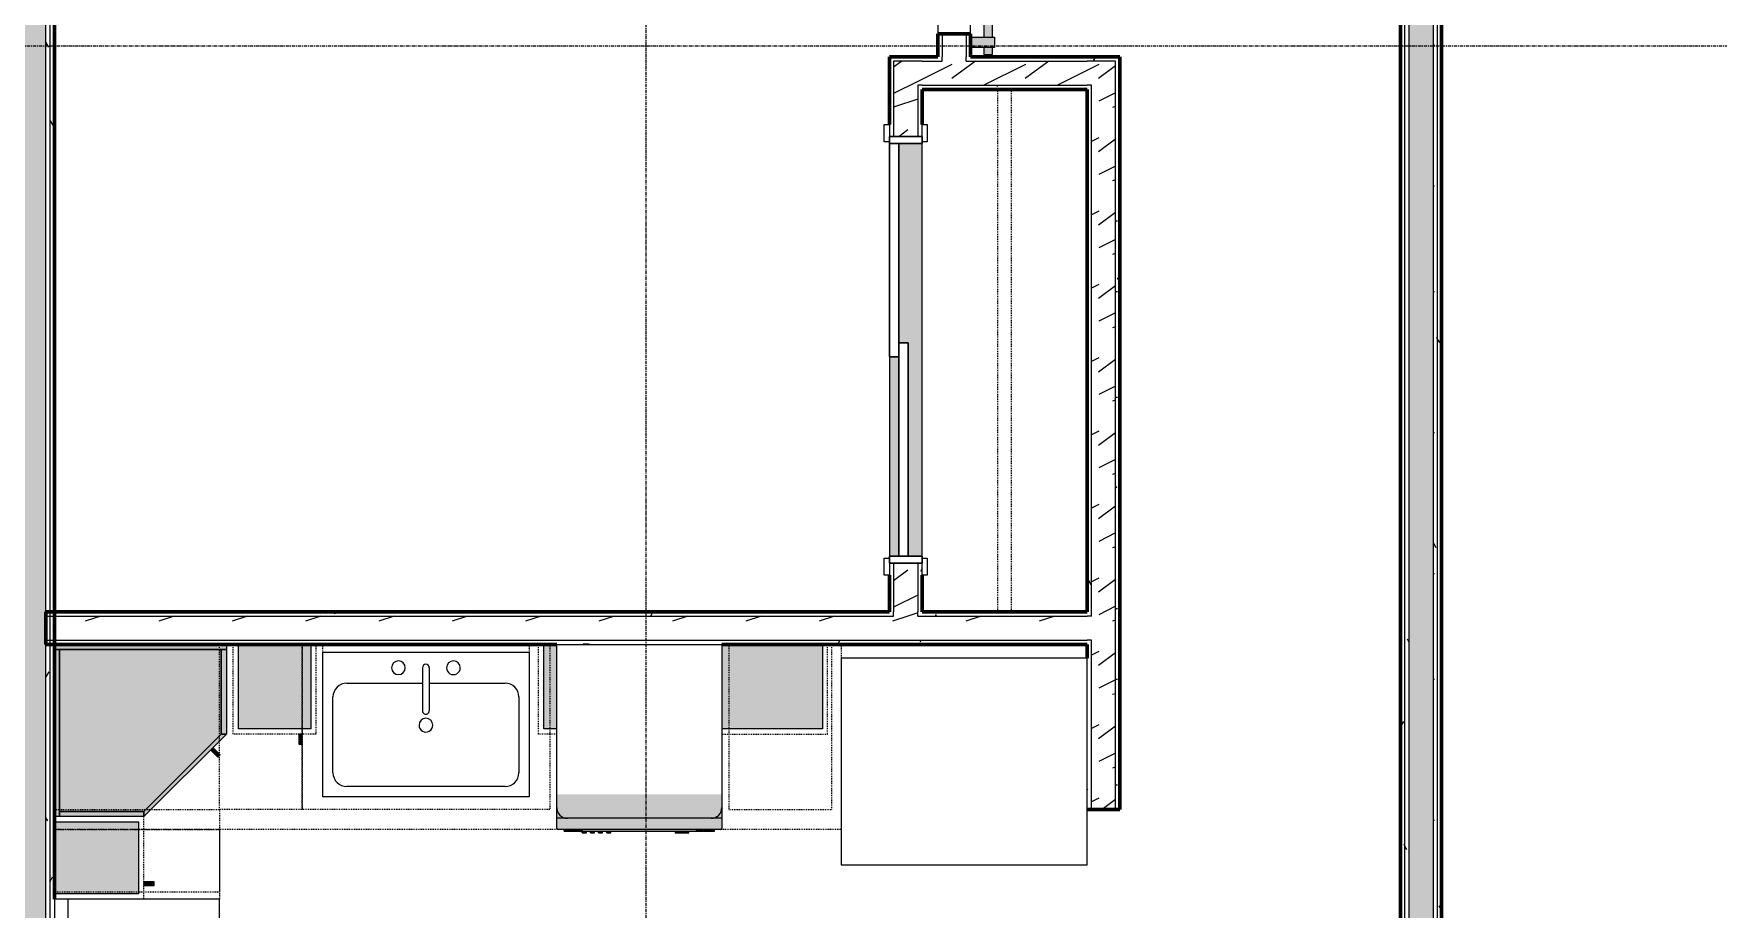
# Model space of a CAD drawing. Header units: inches. Extents: x -4061 to -1937, y 10959 to 12323.
# Drawn here: x -2916.3 to -2671.5, y 11409.8 to 11537 of the extents above; entities that cross this region are included whole.
import ezdxf

# ---------------------------------------------------------------- set-up
doc = ezdxf.new("R2010")
doc.units = ezdxf.units.IN
doc.header["$MEASUREMENT"] = 0
doc.linetypes.add('Dash', pattern=[0.25, 0.125, -0.125])
doc.linetypes.add('Grid Line 1_2_', pattern=[0.875, 0.5, -0.125, 0.125, -0.125])
for name, color, linetype, lineweight in [('0-1', 7, 'Continuous', 5), ('0-2', 10, 'Continuous', 18), ('A-DOOR-1', 7, 'Continuous', 9), ('A-DOOR-2', 50, 'Continuous', 30), ('A-DOOR-3', 10, 'Continuous', 18), ('A-DOOR-4', 135, 'Continuous', 18), ('A-DOOR-5', 250, 'Continuous', 60), ('A-DOOR-FRAM-1', 50, 'Continuous', 30), ('A-WALL', 113, 'Continuous', 18), ('A-WALL-1', 8, 'Continuous', 5), ('A-WALL-2', 250, 'Continuous', 60), ('A-WALL-3', 10, 'Continuous', 18), ('A-WALL-PATT-1', 7, 'Continuous', 9), ('A-WALL-PATT-2', 55, 'Continuous', 9), ('A-WALL-PATT-6', 111, 'Continuous', 9), ('I-WALL-2', 2, 'Continuous', 60), ('P-SANR-FIXT-2', 7, 'Continuous', 9), ('Q-CASE', 31, 'Continuous', 9), ('Q-CASE-1', 53, 'Continuous', 9), ('Q-CASE-3', 7, 'Continuous', 9), ('Q-CASE-4', 7, 'Dash', 9), ('Q-CASE-5', 71, 'Continuous', 9), ('Q-CASE-HDLN-1', 7, 'Dash', 9), ('Q-SPCQ-1', 7, 'Continuous', 9), ('Q-SPCQ-2', 55, 'Continuous', 9), ('S-GRID-1', 1, 'Grid Line 1_2_', 9)]:
    doc.layers.add(name, color=color, linetype=linetype, lineweight=lineweight)
pattern_1 = [(0, (0, 0), (20.48, 5.12), [0.845, -14.515, 0.845, -14.515, -81.92]), (0, (0, 0), (20.48, 5.12), [-30.72, 0.845, -29.875, 0.845, -14.515, -35.84]), (0, (0, 0), (20.48, 5.12), [-76.8, 0.845, -9.395, 0.845, -24.755]), (120, (7.68, 2.56), (-14.67405, 15.1762003), [0.845, -14.515, 0.845, -14.515, -81.92]), (120, (7.68, 2.56), (-14.67405, 15.1762003), [-30.72, 0.845, -29.875, 0.845, -14.515, -35.84]), (120, (7.68, 2.56), (-14.67405, 15.1762003), [-76.8, 0.845, -9.395, 0.845, -24.755]), (240, (10.24, 12.8), (-5.80595, -20.2962003), [0.845, -14.515, 0.845, -14.515, -81.92]), (240, (10.24, 12.8), (-5.80595, -20.2962003), [-30.72, 0.845, -29.875, 0.845, -14.515, -35.84]), (240, (10.24, 12.8), (-5.80595, -20.2962003), [-76.8, 0.845, -9.395, 0.845, -24.755])]
pattern_2 = [(216.87, (4.265, 10.662), (31.9871619, 21.32545714), [5.331, -47.981]), (206.565, (10.662, 7.464), (-10.662476, -10.6620098), [11.921, -11.921]), (198.435, (10.662, 2.132), (-21.32449365, -10.6625869), [6.744, -26.974])]
pattern_3 = [(161.57, (0.32, 0.32), (-2.560496185, -0.000537386), [0, -18.214, 2.022, 0]), (18.43, (-0.32, 0.32), (-2.560496185, 0.000537386), [0, -18.214, 2.022, 0]), (108.43, (0.32, 0.32), (1.27922091, -6.400876726), [6.07, -14.166]), (71.57, (-0.32, 0.32), (1.27922091, 6.400876726), [6.07, -14.166])]

# ---------------------------------------------------------------- blocks, each defined once
blk = doc.blocks.new('FOLDING_SLIDING CLOSET - 60_ x 80_-1494136-ENLARGED RCP - 1ST FLOOR PLAN - EAST')
at = {"layer": 'A-DOOR-1'}
for p, q in [((-32.75, 3.25), (-30.25, 3.25)), ((-32.75, 2.5), (-32.75, 3.25)), ((-30.25, 2.5), (-32.75, 2.5)), ((-30.25, 3.25), (-30.25, 2.5)), ((30.25, 3.25), (32.75, 3.25)), ((30.25, 2.5), (30.25, 3.25)), ((32.75, 2.5), (30.25, 2.5)), ((32.75, 3.25), (32.75, 2.5)), ((-32.75, -2.25), (-30.25, -2.25)), ((-32.75, -3), (-32.75, -2.25)), ((-30.25, -2.25), (-30.25, -3)), ((30.25, -2.25), (32.75, -2.25)), ((30.25, -3), (30.25, -2.25)), ((32.75, -2.25), (32.75, -3)), ((-30.25, -3), (-32.75, -3)), ((32.75, -3), (30.25, -3))]:
    blk.add_line(p, q, dxfattribs=at)
at = {"layer": 'A-DOOR-2'}
for p, q in [((-1, 0.5), (30, 0.5)), ((-1, -0.88), (-1, 0.5)), ((30, 0.5), (30, -0.88)), ((-30, -0.88), (1, -0.88)), ((-30, -2.25), (-30, -0.88)), ((1, -2.25), (-30, -2.25)), ((30, -0.88), (-1, -0.88)), ((1, -0.88), (1, -2.25))]:
    blk.add_line(p, q, dxfattribs=at)
at = {"layer": 'A-DOOR-FRAM-1'}
for p, q in [((-31, 2.5), (-30, 2.5)), ((-31, -2.25), (-31, 2.5)), ((-30, 2.5), (-30, -2.25)), ((30, 2.5), (31, 2.5)), ((30, -2.25), (30, 2.5)), ((31, 2.5), (31, -2.25)), ((-30, -2.25), (-31, -2.25)), ((31, -2.25), (30, -2.25))]:
    blk.add_line(p, q, dxfattribs=at)
blk = doc.blocks.new('Interior_barn_door_18732 - Interior_barn_door_18732-1656080-ENLARGED RCP - 1ST FLOOR PLAN - EAST')
at = {"layer": 'A-DOOR-3'}
for points in [[(-23.44, 6), (-23.44, 6.07), (-23.68, 6.07), (-23.66, 5.82), (-23.44, 5.82)], [(-22.49, 6.37), (-22.52, 6.57), (-23.63, 6.57), (-23.63, 6.32), (-22.49, 6.32)], [(-22.69, 5.82), (-22.69, 6.07), (-23.44, 6.07), (-23.44, 5.82)], [(-22.82, 6.07), (-22.85, 6.32), (-23.31, 6.32), (-23.28, 6.07), (-22.85, 6.07)], [(-22.45, 6.07), (-22.69, 6.07), (-22.69, 5.82), (-22.45, 5.82), (-22.45, 6)], [(-20.63, 6.57), (-22.49, 6.56), (-22.49, 6.32), (-20.63, 6.32)]]:
    blk.add_hatch(color=256, dxfattribs=at).paths.add_polyline_path(points, flags=0)
at = {"layer": 'A-DOOR-4'}
h = blk.add_hatch(color=256, dxfattribs=at)
h.paths.add_polyline_path([(21, 5.49), (21, 5.57), (20, 5.55), (20, 4.95), (21, 4.95), (21, 5.39)], flags=0)
h.paths.add_polyline_path([(18.5, 5.26), (18.5, 5.57), (-19.9, 5.55), (-19.9, 4.95), (18.5, 4.95), (18.5, 5.26)], flags=0)
h.paths.add_polyline_path([(-55.9, 5.38), (-55.9, 5.57), (-57.5, 5.55), (-57.5, 4.95), (-55.9, 4.95), (-55.9, 5.26)], flags=0)
h.paths.add_polyline_path([(-59, 5.39), (-59, 5.57), (-60, 5.55), (-60, 4.95), (-59, 4.95), (-59, 5.26)], flags=0)
h = blk.add_hatch(color=256, dxfattribs=at)
h.paths.add_polyline_path([(21, 4.32), (21, 4.95), (20, 4.95), (20, 4.32)], flags=0)
h.paths.add_polyline_path([(18.5, 4.51), (18.5, 4.95), (-19.9, 4.95), (-19.9, 4.32), (18.5, 4.35), (18.5, 4.41)], flags=0)
h.paths.add_polyline_path([(-55.9, 4.32), (-55.9, 4.95), (-57.5, 4.95), (-57.5, 4.32)], flags=0)
h.paths.add_polyline_path([(-59, 4.34), (-59, 4.95), (-60, 4.95), (-60, 4.32), (-59, 4.32)], flags=0)
h = blk.add_hatch(color=256, dxfattribs=at)
h.paths.add_polyline_path([(20, 2.37), (20, 5.85), (18.5, 5.85), (18.5, 2.37), (19.69, 2.37)], flags=0)
h.paths.add_polyline_path([(-57.5, 4.79), (-57.5, 5.85), (-59, 5.82), (-59, 2.37), (-57.5, 2.37), (-57.5, 4.79)], flags=0)
for points in [[(-19.9, 5.82), (-55.9, 5.82), (-55.9, 4.07), (-19.9, 4.07)], [(-52.06, 6), (-53.56, 6), (-53.56, 5.82), (-52.06, 5.82)]]:
    blk.add_hatch(color=256, dxfattribs=at).paths.add_polyline_path(points, flags=0)
h = blk.add_hatch(color=256, dxfattribs=at)
h.paths.add_polyline_path([(-22.23, 5.82), (-22.23, 6), (-22.45, 6), (-22.45, 5.82)], flags=0)
h.paths.add_polyline_path([(-23.68, 6), (-23.73, 6), (-23.73, 5.82), (-23.68, 5.82)], flags=0)
at = {"layer": 'A-DOOR-1'}
for p, q in [((-23.69, 6.07), (-23.69, 5.82)), ((-23.44, 6.07), (-23.69, 6.07)), ((-23.69, 6.07), (-23.68, 6.07)), ((-22.49, 6.57), (-23.63, 6.57)), ((-23.63, 6.57), (-23.63, 6.32)), ((-23.63, 6.32), (-22.49, 6.32)), ((-22.69, 6.07), (-23.44, 6.07)), ((-23.32, 6.32), (-23.32, 6.07)), ((-23.32, 6.32), (-23.32, 6.07)), ((-22.82, 6.07), (-22.82, 6.32)), ((-22.82, 6.07), (-22.82, 6.32)), ((-22.44, 6.07), (-22.69, 6.07)), ((-22.49, 6.32), (-22.49, 6.57)), ((-22.45, 6.07), (-22.44, 6.07)), ((-22.44, 5.82), (-22.44, 6.07)), ((-20.62, 6.32), (-20.62, 6.57))]:
    blk.add_line(p, q, dxfattribs=at)
for points, knots in [([(-22.49, 6.32), (-22.4, 6.32), (-22.1, 6.32), (-21.53, 6.32), (-21, 6.32), (-20.74, 6.32), (-20.61, 6.32), (-20.62, 6.32), (-20.64, 6.32)], [0.1495851, 0.1495851, 0.1495851, 0.1495851, 0.2105513, 0.2964689, 0.3707648, 0.4376596, 0.4969616, 0.5310493, 0.5310493, 0.5310493, 0.5310493]), ([(-20.64, 6.57), (-20.62, 6.57), (-20.61, 6.57), (-20.73, 6.57), (-21.01, 6.57), (-21.53, 6.57), (-22.12, 6.57), (-22.38, 6.57), (-22.48, 6.57)], [-0.5310493, -0.5310493, -0.5310493, -0.5310493, -0.4969616, -0.4376596, -0.3707648, -0.2964689, -0.2105513, -0.1495851, -0.1495851, -0.1495851, -0.1495851])]:
    blk.add_open_spline(points, degree=3, knots=knots, dxfattribs=at)
at = {"layer": 'A-DOOR-3'}
for p, q in [((-59, 5.57), (-60, 5.57)), ((-60, 5.57), (-60, 4.95)), ((-60, 4.95), (-60, 4.32)), ((-59, 2.37), (-59, 5.85)), ((-59, 5.85), (-57.5, 5.85)), ((-57.5, 5.85), (-57.5, 2.37)), ((-55.9, 5.57), (-57.5, 5.57)), ((-55.9, 4.07), (-55.9, 5.82)), ((-55.9, 5.82), (-19.9, 5.82)), ((-19.9, 5.82), (-19.9, 4.07)), ((18.5, 5.57), (-19.9, 5.57)), ((18.5, 5.85), (20, 5.85)), ((18.5, 2.37), (18.5, 5.85)), ((20, 5.85), (20, 2.37)), ((21, 5.57), (20, 5.57)), ((21, 4.95), (21, 5.57)), ((21, 4.32), (21, 4.95)), ((-60, 4.32), (-59, 4.32)), ((-57.5, 4.32), (-55.9, 4.32)), ((-19.9, 4.07), (-55.9, 4.07)), ((-19.9, 4.32), (18.5, 4.32)), ((20, 4.32), (21, 4.32))]:
    blk.add_line(p, q, dxfattribs=at)
at = {"layer": 'A-DOOR-5'}
for p, q in [((-53.56, 6), (-53.56, 5.82)), ((-52.06, 6), (-53.56, 6)), ((-52.06, 5.82), (-52.06, 6)), ((-23.73, 6), (-23.73, 5.82)), ((-23.68, 6), (-23.73, 6)), ((-22.23, 6), (-22.45, 6)), ((-22.23, 5.82), (-22.23, 6))]:
    blk.add_line(p, q, dxfattribs=at)
blk = doc.blocks.new('Refrigerator_-_Side-by-Side_6047 - 36_ X 30_-345559-ENLARGED RCP - 1ST FLOOR PLAN - EAST')
at = {"layer": 'Q-SPCQ-1'}
for p, q in [((17.87, 14.42), (-17.88, 14.42)), ((-17.88, 14.42), (-17.88, -15.58)), ((17.87, -15.58), (17.87, 14.42)), ((-17.88, -15.58), (17.87, -15.58))]:
    blk.add_line(p, q, dxfattribs=at)
blk = doc.blocks.new('OD_CW_Closet - OD_CW_Closet-1868364-ENLARGED RCP - 1ST FLOOR PLAN - EAST')
at = {"layer": 'Q-CASE-HDLN-1'}
for p, q in [((8.8, 0), (68.8, 0)), ((0.74, -11), (76.64, -11)), ((0.74, -13), (76.64, -13))]:
    blk.add_line(p, q, dxfattribs=at)
blk = doc.blocks.new('Range - 24_ x 24_-1352610-ENLARGED RCP - 1ST FLOOR PLAN - EAST')
at = {"layer": 'Q-SPCQ-1'}
for p, q in [((24, 24), (0, 24)), ((0, 24), (0, 0)), ((24, 0), (24, 24)), ((0, 22), (24, 22)), ((0, 0), (24, 0))]:
    blk.add_line(p, q, dxfattribs=at)
for centre, radius, start, end in [((6.5, 16), 4.5, 360, 180), ((17.5, 16), 3, 360, 180), ((6.5, 16), 4.5, 180, 0), ((17.5, 16), 3, 180, 0), ((6.5, 6), 3.5, 360, 180), ((17.5, 6), 3, 360, 180), ((6.5, 6), 3.5, 180, 0), ((17.5, 6), 3, 180, 0)]:
    blk.add_arc(centre, radius, start, end, dxfattribs=at)
blk = doc.blocks.new('OD_CW_Countertop - OD_CW_Countertop-2217102-ENLARGED RCP - 1ST FLOOR PLAN - EAST')
at = {"layer": 'Q-CASE-HDLN-1'}
for p, q in [((0.74, 2.88), (18.27, 2.88)), ((41.88, 2.88), (115.08, 2.88)), ((0.74, -24), (0.74, -22))]:
    blk.add_line(p, q, dxfattribs=at)
blk = doc.blocks.new('Sink Kitchen-Single - 30_ x 21_-1372827-ENLARGED RCP - 1ST FLOOR PLAN - EAST')
at = {"layer": 'P-SANR-FIXT-2'}
for p, q in [((-14.38, 10.41), (15.62, 10.41)), ((-14.38, -10.59), (-14.38, 10.41)), ((15.62, 10.41), (15.62, -10.59)), ((-10.88, 8.91), (12.12, 8.91)), ((-12.88, -4.09), (-12.88, 6.91)), ((14.12, 6.91), (14.12, -4.09)), ((0.12, -8.34), (0.12, -2.09)), ((1.12, -8.34), (1.12, -2.09)), ((0.12, -6.09), (-10.88, -6.09)), ((12.12, -6.09), (1.12, -6.09)), ((15.62, -10.59), (-14.38, -10.59))]:
    blk.add_line(p, q, dxfattribs=at)
for centre, radius, start, end in [((-10.88, 6.91), 2, 90, 180), ((12.12, 6.91), 2, 360, 90), ((0.62, 0), 1, 360, 180), ((0.62, 0), 1, 180, 0), ((0.62, -2.09), 0.5, 360, 180), ((-10.88, -4.09), 2, 180, 270), ((12.12, -4.09), 2, 270, 0), ((-3.38, -8.34), 1, 360, 180), ((4.62, -8.34), 1, 0, 180), ((-3.38, -8.34), 1, 180, 0), ((0.62, -8.34), 0.5, 180, 0), ((4.62, -8.34), 1, 180, 0)]:
    blk.add_arc(centre, radius, start, end, dxfattribs=at)
blk = doc.blocks.new('Dishwasher_15404 - 34_ counter-1372825-ENLARGED RCP - 1ST FLOOR PLAN - EAST')
at = {"layer": 'Q-SPCQ-2'}
for points in [[(25.25, -1.57), (25.17, -1.1), (24.98, -0.71), (24.74, -0.42), (24.46, -0.21), (24.08, -0.05), (23.68, 0), (21.79, 0), (21.79, -24), (23.68, -24), (24.08, -23.95), (24.46, -23.79), (24.83, -23.48), (25.07, -23.15), (25.2, -22.77), (25.25, -22.43), (25.25, -2.6)], [(25, -0.74), (24.96, -0.67), (24.98, -0.71)], [(26.87, -23.8), (26.87, -0.15), (26.82, -0.06), (26.68, 0), (25.25, 0), (25.25, -24), (26.73, -23.98), (26.82, -23.94)], [(27.12, -2.61), (27.12, -1.09), (26.87, -1.09), (26.87, -2.61)], [(27.12, -2.61), (26.87, -2.63), (26.87, -3.81), (27.12, -3.81), (27.12, -2.78)], [(27.12, -20.19), (27.12, -3.81), (26.87, -3.81), (26.87, -20.19)], [(27.37, -5.81), (27.37, -4.82), (27.12, -4.82), (27.12, -5.81)], [(27.37, -6.06), (27.37, -5.81), (27.12, -5.81), (27.12, -6.79), (27.37, -6.79), (27.37, -6.3)], [(27.37, -16.15), (27.12, -16.15), (27.12, -16.74), (27.37, -16.74)], [(27.37, -17.33), (27.12, -17.33), (27.12, -17.92), (27.37, -17.92)], [(27.37, -19.1), (27.37, -18.51), (27.12, -18.51), (27.12, -19.1)], [(27.12, -21.39), (27.12, -20.19), (26.87, -20.19), (26.87, -21.39)], [(27.12, -22.91), (27.12, -21.39), (26.87, -21.39), (26.9, -22.91)], [(27.37, -20.28), (27.37, -19.69), (27.12, -19.69), (27.12, -20.28)]]:
    blk.add_hatch(color=256, dxfattribs=at).paths.add_polyline_path(points, flags=0)
h = blk.add_hatch(color=256, dxfattribs=at)
h.paths.add_polyline_path([(25.25, -23.21), (25.25, -22.43), (25.2, -22.83), (24.96, -23.34), (24.74, -23.58), (24.46, -23.79), (24.08, -23.95), (23.68, -24), (25.25, -24), (25.25, -23.24)], flags=0)
h.paths.add_polyline_path([(25.25, -1), (25.25, 0), (23.68, 0), (24.08, -0.05), (24.46, -0.21), (24.83, -0.52), (25.04, -0.79), (25.22, -1.25), (25.25, -1.31), (25.25, -1.17)], flags=0)
at = {"layer": 'Q-SPCQ-1'}
for p, q in [((0, -24), (0, 0)), ((0, 0), (23.68, 0)), ((23.68, 0), (25.25, 0)), ((25.25, 0), (26.68, 0)), ((25.25, 0), (25.25, -1.57)), ((25.25, -1.57), (25.25, -22.43)), ((26.87, -0.2), (26.87, -23.8)), ((27.12, -1.09), (26.87, -1.09)), ((27.12, -2.61), (27.12, -1.09)), ((27.12, -3.81), (27.12, -2.61)), ((27.12, -20.19), (27.12, -3.81)), ((27.37, -4.82), (27.12, -4.82)), ((27.37, -5.81), (27.37, -4.82)), ((27.12, -6.79), (27.37, -6.79)), ((27.37, -6.79), (27.37, -5.81)), ((27.37, -16.15), (27.12, -16.15)), ((27.37, -16.74), (27.12, -16.74)), ((27.37, -16.74), (27.37, -16.15)), ((27.37, -17.33), (27.12, -17.33)), ((27.37, -17.92), (27.12, -17.92)), ((27.37, -18.51), (27.12, -18.51)), ((27.37, -19.1), (27.12, -19.1)), ((27.37, -17.92), (27.37, -17.33)), ((27.37, -19.1), (27.37, -18.51)), ((27.37, -19.69), (27.12, -19.69)), ((27.12, -21.39), (27.12, -20.19)), ((27.37, -20.28), (27.12, -20.28)), ((27.12, -22.91), (27.12, -21.39)), ((27.37, -20.28), (27.37, -19.69)), ((23.68, -24), (0, -24)), ((25.25, -24), (23.68, -24)), ((25.25, -22.43), (25.25, -24)), ((26.68, -24), (25.25, -24)), ((27.12, -22.91), (26.87, -22.91))]:
    blk.add_line(p, q, dxfattribs=at)
for centre, radius, start, end in [((26.68, -0.2), 0.197, 0, 90), ((23.68, -1.57), 1.57, 0, 90), ((23.68, -1.57), 1.57, 32.077, 42.3359), ((23.68, -1.57), 1.57, 17.8182, 27.5266), ((23.68, -1.57), 1.57, 0, 13.6425), ((26.68, -0.2), 0.197, 15, 75), ((23.68, -22.43), 1.57, 270, 0), ((23.68, -22.43), 1.57, 317.6641, 327.923), ((23.68, -22.43), 1.57, 332.4734, 342.1818), ((23.68, -22.43), 1.57, 346.3575, 0), ((26.68, -23.8), 0.197, 270, 0)]:
    blk.add_arc(centre, radius, start, end, dxfattribs=at)
blk = doc.blocks.new('OD_CW_Countertop - OD_CW_Countertop-2218266-ENLARGED RCP - 1ST FLOOR PLAN - EAST')
at = {"layer": 'Q-CASE-HDLN-1'}
for p, q in [((0.74, -24), (0.74, 0)), ((0.74, 0), (10.86, 0)), ((34.86, 0), (99.63, 0))]:
    blk.add_line(p, q, dxfattribs=at)
blk = doc.blocks.new('300 Series Wall Hung Cabinet_302 - 30_-2218432-ENLARGED RCP - 1ST FLOOR PLAN - EAST')
at = {"layer": 'Q-CASE-4'}
for p, q in [((-15, 2.37), (-15, 3.5)), ((15, 3.5), (15, 2.37))]:
    blk.add_line(p, q, dxfattribs=at)
blk = doc.blocks.new('Base Cabinet-Single Door - 12_-2208689-ENLARGED RCP - 1ST FLOOR PLAN - EAST')
at = {"layer": 'Q-CASE-4'}
for p, q in [((-5.26, -24), (-5.26, 0)), ((-5.26, 0), (6.74, 0)), ((6.74, 0), (6.74, -24)), ((6.74, -24), (-5.26, -24))]:
    blk.add_line(p, q, dxfattribs=at)
blk = doc.blocks.new('Base Cabinet-Double Door _ 1 Drawer - 36_-2217066-ENLARGED RCP - 1ST FLOOR PLAN - EAST')
at = {"layer": 'Q-CASE-4'}
for p, q in [((-17.26, -24), (-17.26, 0)), ((-17.26, 0), (18.74, 0)), ((18.74, 0), (18.74, -24)), ((18.74, -24), (-17.26, -24))]:
    blk.add_line(p, q, dxfattribs=at)
blk = doc.blocks.new('300 Series Wall Hung Cabinet_301 - 24_-V15-ENLARGED RCP - 1ST FLOOR PLAN - EAST')
at = {"layer": 'Q-CASE-1'}
blk.add_hatch(color=256, dxfattribs=at).paths.add_polyline_path([(11.25, 14.63), (9.37, 14.63), (9.37, 2.37), (11.25, 2.37), (11.25, 13.99)], flags=0)
at = {"layer": 'Q-CASE-3'}
for p, q in [((9.37, 14.63), (11.25, 14.63)), ((11.25, 14.63), (11.25, 2.37))]:
    blk.add_line(p, q, dxfattribs=at)
at = {"layer": 'Q-CASE-4'}
for p, q in [((9.37, 15.38), (12, 15.38)), ((12, 15.38), (12, 2.37))]:
    blk.add_line(p, q, dxfattribs=at)
blk = doc.blocks.new('300 Series Wall Hung Cabinet_301 - 18_-V16-ENLARGED RCP - 1ST FLOOR PLAN - EAST')
at = {"layer": 'Q-CASE-1'}
blk.add_hatch(color=256, dxfattribs=at).paths.add_polyline_path([(8.25, -14.63), (8.25, -2.38), (-6.37, -2.38), (-6.37, -14.63), (-3.79, -14.63)], flags=0)
at = {"layer": 'Q-CASE-3'}
for p, q in [((8.25, -2.38), (8.25, -14.63)), ((8.25, -14.63), (-6.37, -14.63))]:
    blk.add_line(p, q, dxfattribs=at)
at = {"layer": 'Q-CASE-4'}
for p, q in [((9, -15.38), (9, -2.38)), ((-6.37, -15.38), (9, -15.38))]:
    blk.add_line(p, q, dxfattribs=at)
blk = doc.blocks.new('300 Series Wall Hung Cabinet_301 - 12_-2218475-ENLARGED RCP - 1ST FLOOR PLAN - EAST')
at = {"layer": 'Q-CASE-1'}
for points in [[(-3.51, 16.87), (-4, 16.87), (-4, 15.38), (-3.51, 15.38)], [(5.25, 14.63), (-5.25, 14.63), (-5.25, 2.37), (5.25, 2.37), (5.25, 13.99)]]:
    blk.add_hatch(color=256, dxfattribs=at).paths.add_polyline_path(points, flags=0)
at = {"layer": 'Q-CASE-3'}
for p, q in [((-3.51, 16.87), (-4, 16.87)), ((-4, 16.87), (-4, 15.38)), ((-4, 15.38), (-3.51, 15.38)), ((-3.51, 15.38), (-3.51, 16.87)), ((-5.25, 2.37), (-5.25, 14.63)), ((-5.25, 14.63), (5.25, 14.63)), ((5.25, 14.63), (5.25, 2.37))]:
    blk.add_line(p, q, dxfattribs=at)
at = {"layer": 'Q-CASE-4'}
for p, q in [((-6, 2.37), (-6, 15.38)), ((-6, 15.38), (6, 15.38)), ((6, 15.38), (6, 2.37))]:
    blk.add_line(p, q, dxfattribs=at)
blk = doc.blocks.new('308 - 308-2215426-ENLARGED RCP - 1ST FLOOR PLAN - EAST')
at = {"layer": 'Q-CASE'}
blk.add_hatch(color=256, dxfattribs=at).paths.add_polyline_path([(0, 27.38), (-12, 15.38), (-11.25, 15.38), (0, 26.63)], flags=0)
at = {"layer": 'Q-CASE-1'}
for points in [[(0, 27.38), (0, 26.63), (12.25, 26.63), (12.25, 27.38), (0.75, 27.38)], [(13, 27.38), (12.25, 27.38), (12.25, 3.12), (13, 3.12), (13, 26.63)], [(0, 26.63), (-11.25, 15.38), (-11.25, 3.12), (12.25, 3.12), (12.25, 26.63)], [(-11.25, 15.38), (-12, 15.38), (-12, 3.12), (-11.25, 3.12), (-11.25, 13.99)], [(12.25, 3.12), (-12, 3.12), (-12, 2.37), (13, 2.37), (13, 3.12)]]:
    blk.add_hatch(color=256, dxfattribs=at).paths.add_polyline_path(points, flags=0)
at = {"layer": 'Q-CASE-5'}
blk.add_hatch(color=256, dxfattribs=at).paths.add_polyline_path([(-10.76, 18.73), (-11.11, 18.39), (-10.05, 17.33), (-9.7, 17.67), (-9.94, 17.91)], flags=0)
at = {"layer": 'Q-CASE'}
for p, q in [((-12, 15.38), (0, 27.38)), ((0, 27.38), (0, 26.63)), ((0, 26.63), (-11.25, 15.38)), ((-11.25, 15.38), (-12, 15.38))]:
    blk.add_line(p, q, dxfattribs=at)
at = {"layer": 'Q-CASE-3'}
for p, q in [((0, 27.38), (12.25, 27.38)), ((0, 26.63), (0, 27.38)), ((12.25, 27.38), (12.25, 26.63)), ((12.25, 3.12), (12.25, 27.38)), ((12.25, 27.38), (13, 27.38)), ((-11.25, 15.38), (0, 26.63)), ((0, 26.63), (12.25, 26.63)), ((12.25, 26.63), (0, 26.63)), ((12.25, 26.63), (12.25, 3.12)), ((-10.76, 18.73), (-11.11, 18.39)), ((-11.11, 18.39), (-10.05, 17.33)), ((-9.7, 17.67), (-10.76, 18.73)), ((-12, 15.38), (-11.25, 15.38)), ((-12, 3.12), (-12, 15.38)), ((-11.25, 3.12), (-11.25, 15.38)), ((-11.25, 15.38), (-11.25, 3.12)), ((-11.25, 3.12), (-12, 3.12)), ((-12, 2.37), (-12, 3.12)), ((-12, 3.12), (13, 3.12)), ((12.25, 3.12), (-11.25, 3.12)), ((13, 3.12), (12.25, 3.12))]:
    blk.add_line(p, q, dxfattribs=at)
blk = doc.blocks.new('300 Series Wall Hung Cabinet_301 - 12_-2216986-ENLARGED RCP - 1ST FLOOR PLAN - EAST')
at = {"layer": 'Q-CASE-1'}
for points in [[(-5.25, -1.19), (-5.25, -12.44), (5.25, -12.44), (5.25, -0.19), (-5.25, -0.19), (-5.25, -0.94)], [(-4, -14.69), (-3.51, -14.69), (-3.51, -13.19), (-4, -13.19)]]:
    blk.add_hatch(color=256, dxfattribs=at).paths.add_polyline_path(points, flags=0)
at = {"layer": 'Q-CASE-3'}
for p, q in [((-5.25, -12.44), (-5.25, -0.19)), ((5.25, -0.19), (5.25, -12.44)), ((5.25, -12.44), (-5.25, -12.44)), ((-3.51, -13.19), (-4, -13.19)), ((-4, -13.19), (-4, -14.69)), ((-4, -14.69), (-3.51, -14.69)), ((-3.51, -14.69), (-3.51, -13.19))]:
    blk.add_line(p, q, dxfattribs=at)
at = {"layer": 'Q-CASE-4'}
for p, q in [((6, -13.19), (6, -0.19)), ((-6, -13.19), (6, -13.19))]:
    blk.add_line(p, q, dxfattribs=at)
blk = doc.blocks.new('Base Cabinet-Single Door _ Drawer - 15_-2213367-ENLARGED RCP - 1ST FLOOR PLAN - EAST')
at = {"layer": 'Q-CASE-4'}
for p, q in [((-6.76, 24), (-6.76, 0)), ((8.24, 24), (-6.76, 24)), ((8.24, 0), (8.24, 24)), ((-6.76, 0), (8.24, 0))]:
    blk.add_line(p, q, dxfattribs=at)
blk = doc.blocks.new('CTR - 1st Phase - Unit Layouts_rvt-1-ENLARGED RCP - 1ST FLOOR PLAN - EAST')
at = {"layer": 'A-WALL-1'}
h = blk.add_hatch(color=256, dxfattribs=at)
h.paths.add_polyline_path([(-2790.61, 11461.05), (-2790.61, 11490.05), (-2791.98, 11490.05), (-2791.98, 11461.05), (-2791.36, 11461.05)], flags=0)
h.paths.add_polyline_path([(-2787.23, 11461.05), (-2787.23, 11521.05), (-2790.61, 11521.05), (-2790.61, 11492.05), (-2789.23, 11492.05), (-2789.23, 11461.05), (-2787.86, 11461.05)], flags=0)
at = {"layer": 'A-WALL-PATT-1'}
h = blk.add_hatch(dxfattribs=at)
h.set_pattern_fill('FP_1', color=256, style=0, pattern_type=2)
h.set_pattern_definition(pattern_1)
h.paths.add_polyline_path([(-2784.3, 11533.64), (-2784.3, 11536.99), (-2784.92, 11536.99), (-2784.92, 11533.64)], flags=0)
h.paths.add_polyline_path([(-2784.3, 11572.99), (-2784.3, 11576.61), (-2784.92, 11576.61), (-2784.92, 11572.99)], flags=0)
h.paths.add_polyline_path([(-2784.3, 11580.11), (-2784.31, 11643.95), (-2784.92, 11643.33), (-2784.92, 11580.11)], flags=0)
h = blk.add_hatch(dxfattribs=at)
h.set_pattern_fill('FP_1', color=256, style=0, pattern_type=2)
h.set_pattern_definition(pattern_1)
h.paths.add_polyline_path([(-2780.17, 11533.64), (-2780.17, 11536.99), (-2780.8, 11536.99), (-2780.8, 11533.64)], flags=0)
h.paths.add_polyline_path([(-2780.8, 11572.99), (-2780.17, 11572.99), (-2780.17, 11623.64), (-2780.8, 11623.64), (-2780.8, 11577.56)], flags=0)
h.paths.add_polyline_path([(-2780.8, 11626.51), (-2780.17, 11627.14), (-2780.17, 11628.39), (-2780.8, 11628.39), (-2780.8, 11626.79)], flags=0)
h.paths.add_polyline_path([(-2780.78, 11643.34), (-2780.17, 11643.34), (-2780.17, 11645.11), (-2780.8, 11645.11), (-2780.8, 11643.34)], flags=0)
h = blk.add_hatch(dxfattribs=at)
h.set_pattern_fill('FP_1', color=256, style=0, pattern_type=2)
h.set_pattern_definition(pattern_1)
h.paths.add_polyline_path([(-2763.23, 11533.02), (-2759.11, 11533.02), (-2759.11, 11533.64), (-2780.8, 11533.64), (-2780.8, 11533.02), (-2767.75, 11533.02)], flags=0)
h.paths.add_polyline_path([(-2784.92, 11533.02), (-2784.3, 11533.02), (-2784.3, 11533.64), (-2791.36, 11533.64), (-2791.36, 11533.02), (-2787.23, 11533.02)], flags=0)
h = blk.add_hatch(dxfattribs=at)
h.set_pattern_fill('FP_1', color=256, style=0, pattern_type=2)
h.set_pattern_definition(pattern_1)
h.paths.add_polyline_path([(-2758.48, 11424.24), (-2758.48, 11533.64), (-2759.11, 11533.64), (-2759.11, 11424.24)], flags=0)
h = blk.add_hatch(dxfattribs=at)
h.set_pattern_fill('FP_1', color=256, style=0, pattern_type=2)
h.set_pattern_definition(pattern_1)
h.paths.add_polyline_path([(-2787.86, 11452.99), (-2787.23, 11452.99), (-2787.23, 11460.05), (-2787.86, 11460.05), (-2787.86, 11453.01)], flags=0)
h.paths.add_polyline_path([(-2787.23, 11522.05), (-2787.23, 11529.52), (-2787.86, 11529.52), (-2787.86, 11522.05)], flags=0)
h = blk.add_hatch(dxfattribs=at)
h.set_pattern_fill('FP_1', color=256, style=0, pattern_type=2)
h.set_pattern_definition(pattern_1)
h.paths.add_polyline_path([(-2787.23, 11528.89), (-2763.23, 11528.89), (-2763.23, 11529.52), (-2787.23, 11529.52)], flags=0)
h = blk.add_hatch(dxfattribs=at)
h.set_pattern_fill('FP_1', color=256, style=0, pattern_type=2)
h.set_pattern_definition(pattern_1)
h.paths.add_polyline_path([(-2762.61, 11424.24), (-2762.61, 11448.86), (-2763.23, 11448.86), (-2763.23, 11424.24)], flags=0)
h.paths.add_polyline_path([(-2763.23, 11452.36), (-2762.61, 11452.36), (-2762.61, 11529.52), (-2763.23, 11529.52), (-2763.23, 11452.99)], flags=0)
h = blk.add_hatch(dxfattribs=at)
h.set_pattern_fill('FP_1', color=256, style=0, pattern_type=2)
h.set_pattern_definition(pattern_1)
h.paths.add_polyline_path([(-2791.36, 11452.36), (-2791.36, 11452.99), (-2913.32, 11452.99), (-2913.32, 11452.36), (-2791.98, 11452.36)], flags=0)
h.paths.add_polyline_path([(-2787.55, 11452.36), (-2763.23, 11452.36), (-2763.23, 11452.99), (-2787.86, 11452.99), (-2787.86, 11452.36)], flags=0)
h = blk.add_hatch(dxfattribs=at)
h.set_pattern_fill('FP_1', color=256, style=0, pattern_type=2)
h.set_pattern_definition(pattern_1)
h.paths.add_polyline_path([(-2791.36, 11448.24), (-2763.23, 11448.24), (-2763.23, 11448.86), (-2913.32, 11448.86), (-2913.32, 11448.24), (-2798.41, 11448.24)], flags=0)
at = {"layer": 'A-WALL-PATT-2'}
h = blk.add_hatch(dxfattribs=at)
h.set_pattern_fill('FP_2', color=256, style=0, pattern_type=2)
h.set_pattern_definition(pattern_2)
h.paths.add_polyline_path([(-2783.08, 11533.02), (-2780.8, 11533.02), (-2780.8, 11536.99), (-2784.3, 11536.99), (-2784.3, 11533.02)], flags=0)
h.paths.add_polyline_path([(-2783.08, 11572.99), (-2780.8, 11572.99), (-2780.8, 11645.11), (-2783.15, 11645.11), (-2783.67, 11644.59), (-2784.3, 11644.59), (-2784.3, 11572.99)], flags=0)
h = blk.add_hatch(dxfattribs=at)
h.set_pattern_fill('FP_2', color=256, style=0, pattern_type=2)
h.set_pattern_definition(pattern_2)
h.paths.add_polyline_path([(-2791.36, 11452.36), (-2787.86, 11452.36), (-2787.86, 11460.05), (-2791.36, 11460.05), (-2791.36, 11452.86)], flags=0)
h.paths.add_polyline_path([(-2787.86, 11522.05), (-2787.86, 11533.02), (-2791.36, 11533.02), (-2791.36, 11522.05)], flags=0)
h = blk.add_hatch(dxfattribs=at)
h.set_pattern_fill('FP_2', color=256, style=0, pattern_type=2)
h.set_pattern_definition(pattern_2)
h.paths.add_polyline_path([(-2767.75, 11529.52), (-2762.61, 11529.52), (-2762.61, 11533.02), (-2787.86, 11533.02), (-2787.86, 11529.52), (-2787.23, 11529.52)], flags=0)
h = blk.add_hatch(dxfattribs=at)
h.set_pattern_fill('FP_2', color=256, style=0, pattern_type=2)
h.set_pattern_definition(pattern_2)
h.paths.add_polyline_path([(-2759.11, 11424.24), (-2759.11, 11533.02), (-2762.61, 11533.02), (-2762.61, 11424.24)], flags=0)
h = blk.add_hatch(dxfattribs=at)
h.set_pattern_fill('FP_2', color=256, style=0, pattern_type=2)
h.set_pattern_definition(pattern_2)
h.paths.add_polyline_path([(-2815.73, 11448.86), (-2762.61, 11448.86), (-2762.61, 11452.36), (-2914.57, 11452.36), (-2914.57, 11448.86), (-2815.74, 11448.86)], flags=0)
at = {"layer": 'A-WALL-2'}
for p, q in [((-2784.92, 11533.64), (-2784.92, 11536.99)), ((-2784.92, 11536.99), (-2780.17, 11536.99)), ((-2780.17, 11536.99), (-2780.17, 11533.64)), ((-2791.98, 11523.8), (-2791.98, 11533.64)), ((-2791.98, 11533.64), (-2791.36, 11533.64)), ((-2791.36, 11533.64), (-2787.23, 11533.64)), ((-2787.23, 11533.64), (-2784.92, 11533.64)), ((-2780.17, 11533.64), (-2763.23, 11533.64)), ((-2763.23, 11533.64), (-2759.11, 11533.64)), ((-2759.11, 11533.64), (-2758.48, 11533.64)), ((-2758.48, 11533.64), (-2758.48, 11424.24)), ((-2787.23, 11528.89), (-2787.23, 11523.8)), ((-2763.23, 11528.89), (-2787.23, 11528.89)), ((-2763.23, 11452.99), (-2763.23, 11528.89)), ((-2791.98, 11452.99), (-2791.98, 11458.3)), ((-2787.23, 11458.3), (-2787.23, 11452.99)), ((-2914.57, 11448.24), (-2914.57, 11452.99)), ((-2914.57, 11452.99), (-2791.98, 11452.99)), ((-2787.23, 11452.99), (-2763.23, 11452.99)), ((-2840.32, 11448.24), (-2914.57, 11448.24)), ((-2763.23, 11448.24), (-2816.32, 11448.24)), ((-2763.23, 11446.24), (-2763.23, 11448.24)), ((-2758.48, 11424.24), (-2763.23, 11424.24))]:
    blk.add_line(p, q, dxfattribs=at)
at = {"layer": 'A-WALL-3'}
for p, q in [((-2784.92, 11572.99), (-2784.92, 11536.99)), ((-2780.17, 11536.99), (-2780.17, 11572.99)), ((-2784.3, 11536.99), (-2784.3, 11533.64)), ((-2780.8, 11536.99), (-2780.8, 11533.64)), ((-2791.36, 11533.02), (-2791.36, 11522.05)), ((-2787.86, 11533.02), (-2791.36, 11533.02)), ((-2787.23, 11533.02), (-2787.86, 11533.02)), ((-2787.23, 11533.02), (-2784.3, 11533.02)), ((-2784.3, 11533.02), (-2784.3, 11533.64)), ((-2780.8, 11533.02), (-2780.8, 11533.64)), ((-2780.8, 11533.02), (-2763.23, 11533.02)), ((-2762.61, 11533.02), (-2763.23, 11533.02)), ((-2759.11, 11533.02), (-2762.61, 11533.02)), ((-2759.11, 11424.24), (-2759.11, 11533.02)), ((-2787.86, 11529.52), (-2787.86, 11522.05)), ((-2787.23, 11529.52), (-2787.86, 11529.52)), ((-2787.23, 11529.52), (-2763.23, 11529.52)), ((-2762.61, 11529.52), (-2763.23, 11529.52)), ((-2762.61, 11452.36), (-2762.61, 11529.52)), ((-2787.23, 11461.05), (-2787.23, 11521.05)), ((-2791.98, 11490.05), (-2791.98, 11461.05)), ((-2791.36, 11460.05), (-2791.36, 11452.99)), ((-2787.86, 11460.05), (-2787.86, 11452.99)), ((-2914.57, 11452.36), (-2791.36, 11452.36)), ((-2791.36, 11452.36), (-2791.36, 11452.99)), ((-2787.86, 11452.36), (-2787.86, 11452.99)), ((-2787.86, 11452.36), (-2763.23, 11452.36)), ((-2762.61, 11452.36), (-2763.23, 11452.36)), ((-2914.57, 11448.86), (-2763.23, 11448.86)), ((-2762.61, 11448.86), (-2763.23, 11448.86)), ((-2762.61, 11424.24), (-2762.61, 11448.86))]:
    blk.add_line(p, q, dxfattribs=at)
at = {"layer": '0-2'}
for name, p, rotation in [('Interior_barn_door_18732 - Interior_barn_door_18732-1656080-ENLARGED RCP - 1ST FLOOR PLAN - EAST', (-2782.55, 11554.99), 269.999999999982), ('OD_CW_Closet - OD_CW_Closet-1868364-ENLARGED RCP - 1ST FLOOR PLAN - EAST', (-2787.23, 11452.25), 89.99999999999125), ('FOLDING_SLIDING CLOSET - 60_ x 80_-1494136-ENLARGED RCP - 1ST FLOOR PLAN - EAST', (-2789.73, 11491.05), 269.9999999999831), ('OD_CW_Countertop - OD_CW_Countertop-2217102-ENLARGED RCP - 1ST FLOOR PLAN - EAST', (-2798.25, 11424.24), 180), ('308 - 308-2215426-ENLARGED RCP - 1ST FLOOR PLAN - EAST', (-2900.32, 11450.61), 180), ('300 Series Wall Hung Cabinet_301 - 12_-2218475-ENLARGED RCP - 1ST FLOOR PLAN - EAST', (-2881.32, 11450.61), 180), ('300 Series Wall Hung Cabinet_302 - 30_-2218432-ENLARGED RCP - 1ST FLOOR PLAN - EAST', (-2859.32, 11450.61), 180), ('Sink Kitchen-Single - 30_ x 21_-1372827-ENLARGED RCP - 1ST FLOOR PLAN - EAST', (-2858.71, 11436.52), 180), ('300 Series Wall Hung Cabinet_301 - 24_-V15-ENLARGED RCP - 1ST FLOOR PLAN - EAST', (-2830.95, 11450.61), 180), ('Dishwasher_15404 - 34_ counter-1372825-ENLARGED RCP - 1ST FLOOR PLAN - EAST', (-2816.32, 11448.24), 269.9999999999702), ('Base Cabinet-Single Door _ Drawer - 15_-2213367-ENLARGED RCP - 1ST FLOOR PLAN - EAST', (-2807.09, 11448.24), 180), ('Base Cabinet-Single Door - 12_-2208689-ENLARGED RCP - 1ST FLOOR PLAN - EAST', (-2913.32, 11417.5), 89.99999999996591), ('300 Series Wall Hung Cabinet_301 - 12_-2216986-ENLARGED RCP - 1ST FLOOR PLAN - EAST', (-2913.51, 11417.24), 89.99999999997674), ('OD_CW_Countertop - OD_CW_Countertop-2218266-ENLARGED RCP - 1ST FLOOR PLAN - EAST', (-2889.32, 11422.1), 269.999999999971), ('Range - 24_ x 24_-1352610-ENLARGED RCP - 1ST FLOOR PLAN - EAST', (-2889.32, 11387.24), 89.99999999998214)]:
    blk.add_blockref(name, p, dxfattribs=dict(at, rotation=rotation))
for name, p in [('Base Cabinet-Single Door - 12_-2208689-ENLARGED RCP - 1ST FLOOR PLAN - EAST', (-2884.06, 11448.24)), ('Base Cabinet-Double Door _ 1 Drawer - 36_-2217066-ENLARGED RCP - 1ST FLOOR PLAN - EAST', (-2860.06, 11448.24)), ('300 Series Wall Hung Cabinet_301 - 18_-V16-ENLARGED RCP - 1ST FLOOR PLAN - EAST', (-2809.95, 11450.61)), ('Refrigerator_-_Side-by-Side_6047 - 36_ X 30_-345559-ENLARGED RCP - 1ST FLOOR PLAN - EAST', (-2781.11, 11431.82))]:
    blk.add_blockref(name, p, dxfattribs=at)
blk = doc.blocks.new('CTR - 1st Phase - Shell_rvt-1-ENLARGED RCP - 1ST FLOOR PLAN - EAST')
at = {"layer": 'S-GRID-1'}
for p, q in [((-2827.32, 10958.72), (-2827.32, 12290.35)), ((-1936.83, 11535.19), (-4027.88, 11535.19))]:
    blk.add_line(p, q, dxfattribs=at)

msp = doc.modelspace()

# ---------------------------------------------------------------- hatches: boundary and pattern name
at = {"layer": 'A-WALL-PATT-6'}
h = msp.add_hatch(dxfattribs=at)
h.set_pattern_fill('FP_17', color=256, style=0, pattern_type=2)
h.set_pattern_definition(pattern_3)
h.paths.add_polyline_path([(-2914.57, 11285.29), (-2914.57, 11648.09), (-2918.07, 11648.09), (-2918.07, 11285.29)], flags=0)
h = msp.add_hatch(dxfattribs=at)
h.set_pattern_fill('FP_1', color=256, style=0, pattern_type=2)
h.set_pattern_definition(pattern_1)
h.paths.add_polyline_path([(-2914.57, 11285.29), (-2913.95, 11285.29), (-2913.95, 11448.86), (-2914.57, 11448.86), (-2914.57, 11286.29)], flags=0)
h.paths.add_polyline_path([(-2914.57, 11452.36), (-2913.95, 11452.36), (-2913.95, 11644.59), (-2914.57, 11644.59), (-2914.57, 11455.41)], flags=0)
h = msp.add_hatch(dxfattribs=at)
h.set_pattern_fill('FP_1', color=256, style=0, pattern_type=2)
h.set_pattern_definition(pattern_1)
h.paths.add_polyline_path([(-2913.95, 11285.29), (-2913.32, 11285.29), (-2913.32, 11448.86), (-2913.95, 11448.86), (-2913.95, 11286.29)], flags=0)
h.paths.add_polyline_path([(-2913.66, 11452.36), (-2913.32, 11452.36), (-2913.32, 11643.96), (-2913.95, 11643.96), (-2913.95, 11452.36)], flags=0)
h = msp.add_hatch(dxfattribs=at)
h.set_pattern_fill('FP_17', color=256, style=0, pattern_type=2)
h.set_pattern_definition(pattern_3)
h.paths.add_polyline_path([(-2716.47, 11285.29), (-2712.97, 11285.29), (-2712.98, 11623.64), (-2716.47, 11623.64), (-2716.47, 11286.29)], flags=0)
h = msp.add_hatch(dxfattribs=at)
h.set_pattern_fill('FP_1', color=256, style=0, pattern_type=2)
h.set_pattern_definition(pattern_1)
h.paths.add_polyline_path([(-2717.72, 11285.29), (-2717.1, 11285.29), (-2717.1, 11622.39), (-2717.72, 11622.39), (-2717.72, 11285.91)], flags=0)
h = msp.add_hatch(dxfattribs=at)
h.set_pattern_fill('FP_1', color=256, style=0, pattern_type=2)
h.set_pattern_definition(pattern_1)
h.paths.add_polyline_path([(-2717.1, 11285.29), (-2716.47, 11285.29), (-2716.47, 11623.01), (-2717.1, 11623.01), (-2717.1, 11285.91)], flags=0)
h = msp.add_hatch(dxfattribs=at)
h.set_pattern_fill('FP_1', color=256, style=0, pattern_type=2)
h.set_pattern_definition(pattern_1)
h.paths.add_polyline_path([(-2712.97, 11285.29), (-2712.35, 11285.29), (-2712.35, 11623.01), (-2712.97, 11623.01), (-2712.97, 11285.91)], flags=0)
h = msp.add_hatch(dxfattribs=at)
h.set_pattern_fill('FP_1', color=256, style=0, pattern_type=2)
h.set_pattern_definition(pattern_1)
h.paths.add_polyline_path([(-2712.35, 11285.29), (-2711.72, 11285.29), (-2711.72, 11622.39), (-2712.35, 11622.39), (-2712.35, 11285.91)], flags=0)

# ---------------------------------------------------------------- linework, layer by layer
at = {"layer": 'A-WALL'}
for p, q in [((-2914.57, 11285.29), (-2914.57, 11644.59)), ((-2913.95, 11285.29), (-2913.95, 11643.96)), ((-2716.47, 11623.64), (-2716.47, 11285.29)), ((-2712.97, 11623.64), (-2712.97, 11285.29)), ((-2717.1, 11623.01), (-2717.1, 11285.29)), ((-2712.35, 11623.01), (-2712.35, 11285.29))]:
    msp.add_line(p, q, dxfattribs=at)
at = {"layer": 'I-WALL-2'}
for p, q in [((-2913.32, 11643.34), (-2913.32, 11411.24)), ((-2717.72, 11285.29), (-2717.72, 11622.39)), ((-2711.72, 11622.39), (-2711.72, 11285.29))]:
    msp.add_line(p, q, dxfattribs=at)

# ---------------------------------------------------------------- block references
at = {"layer": '0-1'}
for name in ['CTR - 1st Phase - Shell_rvt-1-ENLARGED RCP - 1ST FLOOR PLAN - EAST', 'CTR - 1st Phase - Unit Layouts_rvt-1-ENLARGED RCP - 1ST FLOOR PLAN - EAST']:
    msp.add_blockref(name, (0, 0), dxfattribs=at)

doc.saveas('drawing.dxf')
